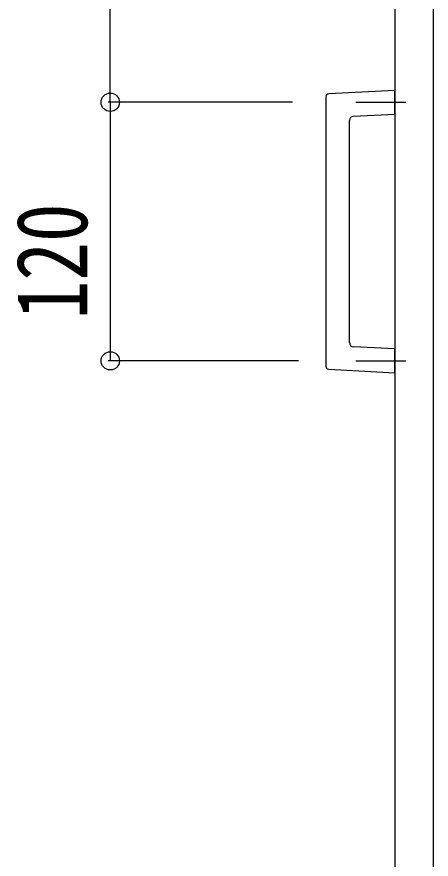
# Model space of a CAD drawing. Units: millimetres, scale not verified. Extents: x -4205 to 4205, y -2970 to 2970.
# Drawn here: x -1724.3 to -1532.1, y -1538 to -1147.2 of the extents above; entities that cross this region are included whole.
import ezdxf
from ezdxf.enums import TextEntityAlignment as Align

# ---------------------------------------------------------------- set-up
doc = ezdxf.new("R2010")
doc.units = ezdxf.units.MM
doc.header["$LTSCALE"] = 20
for name, color, linetype in [('0-3_YKK_12', 2, 'Continuous'), ('0-4_YKK_13', 4, 'Continuous'), ('0-5_YKK_D', 6, 'Continuous')]:
    doc.layers.add(name, color=color, linetype=linetype)
doc.styles.add('ＭＳ ゴシック', font='')
doc.styles.get('ＭＳ ゴシック').set_extended_font_data('MS Gothic')

msp = doc.modelspace()

# ---------------------------------------------------------------- linework, layer by layer
at = {"layer": '0-3_YKK_12'}
msp.add_lwpolyline([(-1548.98, -1915.8), (-1530.98, -1915.8), (-1530.98, -1141.8), (-1548.98, -1141.8)], close=True, dxfattribs=at)
at = {"layer": '0-4_YKK_13'}
for p, q in [((-1548.98, -1181.29), (-1579.56, -1182.9)), ((-1548.98, -1192.31), (-1548.98, -1181.29)), ((-1580.98, -1184.39), (-1580.98, -1309.21)), ((-1567.03, -1186.8), (-1543.88, -1186.8)), ((-1569.98, -1298.29), (-1569.98, -1195.31)), ((-1568.08, -1193.31), (-1548.98, -1192.31)), ((-1567.03, -1306.8), (-1543.88, -1306.8))]:
    msp.add_line(p, q, dxfattribs=at)
msp.add_lwpolyline([(-1579.56, -1310.7), (-1548.98, -1312.31), (-1548.98, -1301.29), (-1568.08, -1300.29)], dxfattribs=at)
for centre, radius, start, end in [((-1579.48, -1184.39), 1.5, 92.7637, 180.2112), ((-1567.98, -1195.31), 2, 93.1953, 179.7952), ((-1567.98, -1298.29), 2, 180.1953, 266.7952), ((-1579.48, -1309.21), 1.5, 179.7637, 267.2112)]:
    msp.add_arc(centre, radius, start, end, dxfattribs=at)
at = {"layer": '0-5_YKK_D'}
for p, q in [((-1596.48, -1186.8), (-1681.98, -1186.8)), ((-1596.48, -1186.8), (-1681.98, -1186.8)), ((-1680.98, -1186.8), (-1680.98, -1306.8)), ((-1593.57, -1306.8), (-1681.98, -1306.8))]:
    msp.add_line(p, q, dxfattribs=at)
msp.add_lwpolyline([(-1680.98, -1186.8), (-1680.98, -1141.8), (-1680.98, -1070.4)], dxfattribs=at)
for centre in [(-1680.98, -1186.8), (-1680.98, -1186.8), (-1680.98, -1306.8)]:
    msp.add_circle(centre, 4.25, dxfattribs=at)

# ---------------------------------------------------------------- texts
at = {"layer": '0-5_YKK_D', "style": 'ＭＳ ゴシック', "width": 0.8}
msp.add_text('120', height=32.99, rotation=90, dxfattribs=at).set_placement((-1681.78, -1287.6), align=Align.BOTTOM_LEFT)

doc.saveas('drawing.dxf')
